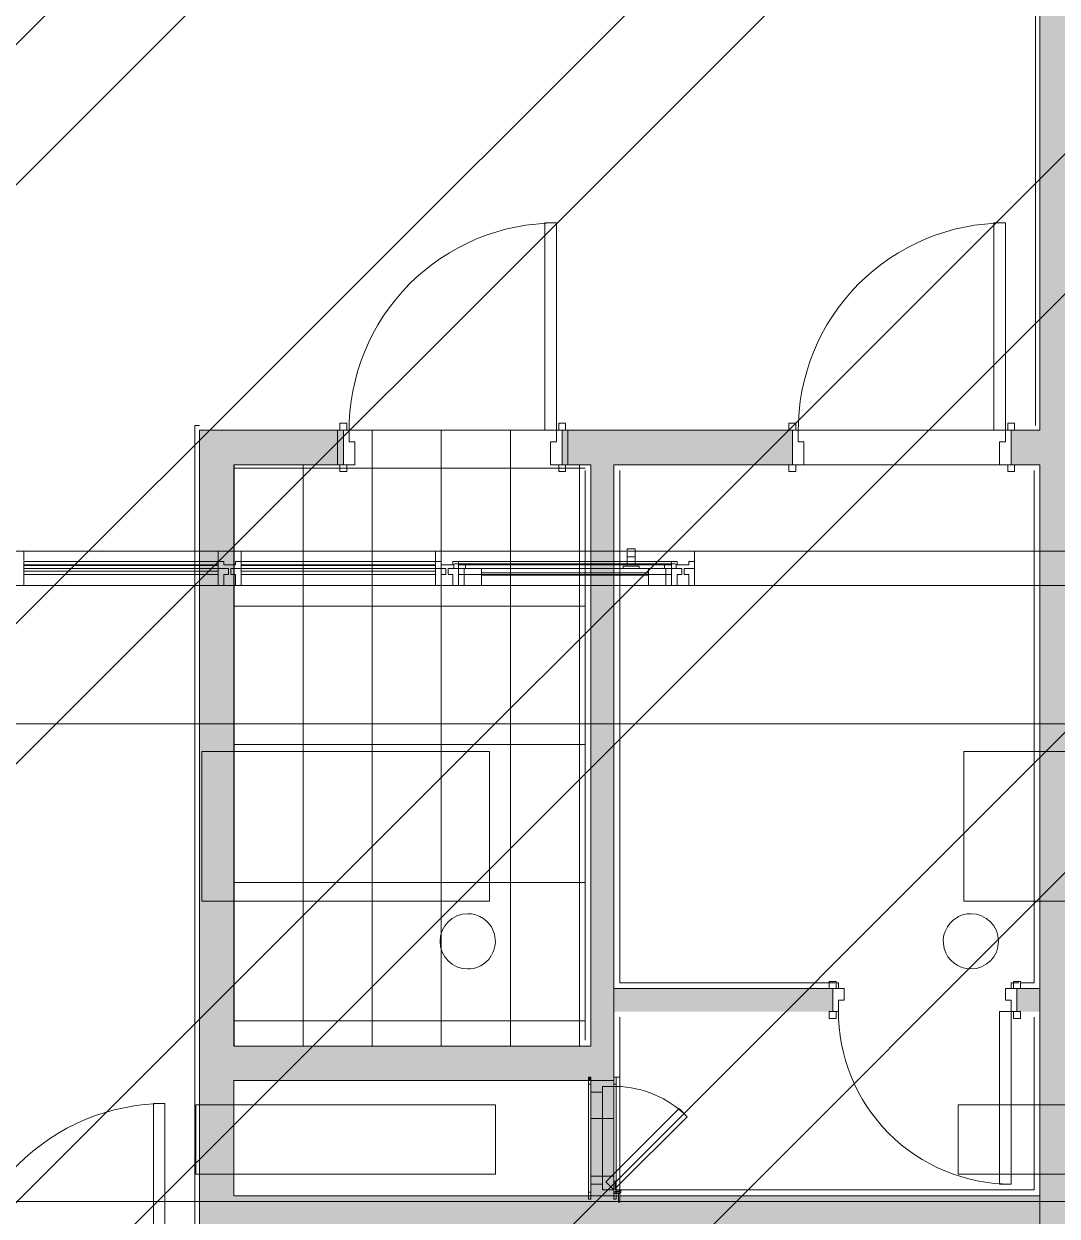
# Model space of a CAD drawing. Header units: millimetres. Extents: x -57519 to 497916, y -349472 to 446842.
# Drawn here: x 294190 to 298677, y 42819 to 47997 of the extents above; entities that cross this region are included whole.
import ezdxf

# ---------------------------------------------------------------- set-up
doc = ezdxf.new("R2010")
doc.units = ezdxf.units.MM
for name, color, linetype, lineweight in [('A-CLNG', 13, 'Continuous', 5), ('A-DETL-GENF', 92, 'Continuous', 5), ('A-DOOR', 31, 'Continuous', 5), ('A-DOOR-FRAM', 31, 'Continuous', 5), ('A-FLOR', 192, 'Continuous', 5), ('A-FLOR-PATT', 8, 'Continuous', 5), ('A-GLAZ-CURT', 52, 'Continuous', 20), ('A-GLAZ-CWMG', 51, 'Continuous', 20), ('A-WALL', 113, 'Continuous', 20), ('A-WALL-PATT', 111, 'Continuous', 20), ('E-LITE-EQPM', 33, 'Continuous', 5)]:
    doc.layers.add(name, color=color, linetype=linetype, lineweight=lineweight)
pattern_1 = [(0, (296602.73, 47867.5), (0, 600), []), (90, (296602.73, 47867.5), (-300, 2e-14), [])]

# ---------------------------------------------------------------- blocks, each defined once
blk = doc.blocks.new('Rectangular Mullion - DLN_FRAME 2-18442152-SITE COVERAGE')
at = {"layer": 'A-GLAZ-CWMG', "lineweight": 5}
for p, q in [((47314.3, 45632.5), (47314.3, 45662.5)), ((47314.3, 45662.5), (47314.3, 45647.5)), ((47314.3, 45647.5), (47314.3, 45662.5)), ((47314.3, 45662.5), (47314.3, 45652.5)), ((47314.3, 45662.5), (47889.3, 45662.5)), ((47314.3, 45662.5), (47889.3, 45662.5)), ((47314.3, 45662.5), (47889.3, 45662.5)), ((47314.3, 45662.5), (47889.3, 45662.5)), ((47314.3, 45647.5), (47314.3, 45632.5)), ((47314.3, 45647.5), (47889.3, 45647.5)), ((47314.3, 45647.5), (47889.3, 45647.5)), ((47314.3, 45606.7), (47314.3, 45632.5)), ((47314.3, 45632.5), (47314.3, 45606.7)), ((47314.3, 45632.5), (47889.3, 45632.5)), ((47314.3, 45632.5), (47889.3, 45632.5)), ((47314.3, 45632.5), (47889.3, 45632.5)), ((47314.3, 45632.5), (47889.3, 45632.5)), ((47889.3, 45662.5), (47989.3, 45662.5)), ((47889.3, 45662.5), (47989.3, 45662.5)), ((47889.3, 45662.5), (47989.3, 45662.5)), ((47889.3, 45662.5), (47989.3, 45662.5)), ((47889.3, 45647.5), (47989.3, 45647.5)), ((47889.3, 45647.5), (47989.3, 45647.5)), ((47889.3, 45632.5), (47989.3, 45632.5)), ((47889.3, 45632.5), (47989.3, 45632.5)), ((47889.3, 45632.5), (47989.3, 45632.5)), ((47889.3, 45632.5), (47989.3, 45632.5)), ((47989.3, 45662.5), (48239.3, 45662.5)), ((47989.3, 45662.5), (48239.3, 45662.5)), ((47989.3, 45662.5), (48239.3, 45662.5)), ((47989.3, 45662.5), (48239.3, 45662.5)), ((47989.3, 45647.5), (48239.3, 45647.5)), ((47989.3, 45647.5), (48239.3, 45647.5)), ((47989.3, 45632.5), (48239.3, 45632.5)), ((47989.3, 45632.5), (48239.3, 45632.5)), ((47989.3, 45632.5), (48239.3, 45632.5)), ((47989.3, 45632.5), (48239.3, 45632.5)), ((48239.3, 45652.5), (48239.3, 45662.5)), ((48239.3, 45662.5), (48239.3, 45647.5)), ((48239.3, 45647.5), (48239.3, 45662.5)), ((48239.3, 45662.5), (48239.3, 45632.5)), ((48239.3, 45632.5), (48239.3, 45647.5)), ((48239.3, 45605.5), (48239.3, 45632.5)), ((48239.3, 45632.5), (48239.3, 45605.5)), ((47314.3, 45557.5), (47314.3, 45605.5)), ((47314.3, 45605.5), (47314.3, 45557.5)), ((47314.3, 45605.5), (47889.3, 45605.5)), ((47314.3, 45605.5), (47889.3, 45605.5)), ((47314.3, 45605.5), (47889.3, 45605.5)), ((47314.3, 45605.5), (47889.3, 45605.5)), ((47889.3, 45605.5), (47989.3, 45605.5)), ((47889.3, 45605.5), (47989.3, 45605.5)), ((47889.3, 45605.5), (47989.3, 45605.5)), ((47889.3, 45605.5), (47989.3, 45605.5)), ((47989.3, 45605.5), (48239.3, 45605.5)), ((47989.3, 45605.5), (48239.3, 45605.5)), ((47989.3, 45605.5), (48239.3, 45605.5)), ((47989.3, 45605.5), (48239.3, 45605.5)), ((48239.3, 45557.5), (48239.3, 45605.5)), ((48239.3, 45605.5), (48239.3, 45557.5))]:
    blk.add_line(p, q, dxfattribs=at)
blk = doc.blocks.new('Rectangular Mullion - DLN_FRAME-18393997-SITE COVERAGE')
at = {"layer": 'A-GLAZ-CWMG', "lineweight": 5}
for p, q in [((-75, 75), (-75, 27)), ((-25, 27), (-25, 75)), ((-80, 0), (-100, 0)), ((-100, 0), (-100, -15)), ((-55, 0), (-80, 0)), ((-75, 27), (-55, 27)), ((-55, 27), (-55, 0)), ((-45, 0), (-45, 27)), ((-45, 27), (-25, 27)), ((0, 0), (-45, 0)), ((0, -30), (0, 0)), ((-100, -20), (-100, -30)), ((-100, -30), (-75, -30)), ((-75, -30), (-75, -15)), ((-75, -15), (-25, -15)), ((-25, -15), (-25, -30)), ((-25, -30), (0, -30))]:
    blk.add_line(p, q, dxfattribs=at)
blk = doc.blocks.new('System Panel - _DLN__12_12mm laminated clear glass-V39-SITE COVERAGE')
at = {"layer": 'A-GLAZ-CURT', "lineweight": 5}
for p, q in [((-421.9, 12.5), (340.6, 12.5)), ((340.6, 12.5), (-421.9, 12.5)), ((-421.9, 0), (-421.9, 12.5)), ((-421.9, 12.5), (-421.9, 0)), ((-421.9, 12.5), (-421.9, 0)), ((-421.9, -12.5), (-421.9, 0)), ((-421.9, 0), (-421.9, -12.5)), ((-421.9, 0), (-421.9, -12.5)), ((340.6, 12.5), (421.9, 12.5)), ((421.9, 12.5), (340.6, 12.5)), ((421.9, 12.5), (421.9, 0)), ((421.9, 12.5), (421.9, 0)), ((421.9, 12.5), (421.9, 0)), ((421.9, 0), (421.9, -12.5)), ((421.9, 0), (421.9, -12.5)), ((421.9, 0), (421.9, -12.5)), ((-421.9, -12.5), (340.6, -12.5)), ((340.6, -12.5), (-421.9, -12.5)), ((340.6, -12.5), (421.9, -12.5)), ((421.9, -12.5), (340.6, -12.5))]:
    blk.add_line(p, q, dxfattribs=at)
blk = doc.blocks.new('System Panel - _DLN__12_12mm laminated clear glass-V40-SITE COVERAGE')
at = {"layer": 'A-GLAZ-CURT', "lineweight": 5}
for p, q in [((-421.875, 12.5), (421.875, 12.5)), ((421.875, 12.5), (-421.875, 12.5)), ((-421.875, 0), (-421.875, 12.5)), ((-421.875, 12.5), (-421.875, 0)), ((-421.875, 12.5), (-421.875, 0)), ((-421.875, -12.5), (-421.875, 0)), ((-421.875, 0), (-421.875, -12.5)), ((-421.875, 0), (-421.875, -12.5)), ((421.875, 12.5), (421.875, 0)), ((421.875, 12.5), (421.875, 0)), ((421.875, 12.5), (421.875, 0)), ((421.875, 0), (421.875, -12.5)), ((421.875, 0), (421.875, -12.5)), ((421.875, 0), (421.875, -12.5)), ((-421.875, -12.5), (421.875, -12.5)), ((421.875, -12.5), (-421.875, -12.5))]:
    blk.add_line(p, q, dxfattribs=at)
blk = doc.blocks.new('Rectangular Mullion - DLN_FRAME 2-V43-SITE COVERAGE')
at = {"layer": 'A-GLAZ-CWMG', "lineweight": 5}
for p, q in [((45426.8, 45632.5), (45426.8, 45662.5)), ((45426.8, 45662.5), (45426.8, 45647.5)), ((45426.8, 45647.5), (45426.8, 45662.5)), ((45426.8, 45662.5), (45426.8, 45647.5)), ((45426.8, 45662.5), (46189.3, 45662.5)), ((45426.8, 45662.5), (46189.3, 45662.5)), ((45426.8, 45662.5), (46189.3, 45662.5)), ((45426.8, 45662.5), (46189.3, 45662.5)), ((45426.8, 45647.5), (45426.8, 45632.5)), ((45426.8, 45647.5), (46189.3, 45647.5)), ((45426.8, 45647.5), (46189.3, 45647.5)), ((45426.8, 45605.5), (45426.8, 45632.5)), ((45426.8, 45632.5), (45426.8, 45605.5)), ((45426.8, 45632.5), (46189.3, 45632.5)), ((45426.8, 45632.5), (46189.3, 45632.5)), ((45426.8, 45632.5), (46189.3, 45632.5)), ((45426.8, 45632.5), (46189.3, 45632.5)), ((46189.3, 45662.5), (46270.5, 45662.5)), ((46189.3, 45662.5), (46270.5, 45662.5)), ((46189.3, 45662.5), (46270.5, 45662.5)), ((46189.3, 45662.5), (46270.5, 45662.5)), ((46189.3, 45647.5), (46270.5, 45647.5)), ((46189.3, 45647.5), (46270.5, 45647.5)), ((46189.3, 45632.5), (46270.5, 45632.5)), ((46189.3, 45632.5), (46270.5, 45632.5)), ((46189.3, 45632.5), (46270.5, 45632.5)), ((46189.3, 45632.5), (46270.5, 45632.5)), ((46270.5, 45647.5), (46270.5, 45662.5)), ((46270.5, 45662.5), (46270.5, 45647.5)), ((46270.5, 45647.5), (46270.5, 45662.5)), ((46270.5, 45662.5), (46270.5, 45632.5)), ((46270.5, 45632.5), (46270.5, 45647.5)), ((46270.5, 45605.5), (46270.5, 45632.5)), ((46270.5, 45632.5), (46270.5, 45605.5)), ((45426.8, 45557.5), (45426.8, 45605.5)), ((45426.8, 45605.5), (45426.8, 45557.5)), ((45426.8, 45605.5), (46189.3, 45605.5)), ((45426.8, 45605.5), (46189.3, 45605.5)), ((45426.8, 45605.5), (46189.3, 45605.5)), ((45426.8, 45605.5), (46189.3, 45605.5)), ((46189.3, 45605.5), (46270.5, 45605.5)), ((46189.3, 45605.5), (46270.5, 45605.5)), ((46189.3, 45605.5), (46270.5, 45605.5)), ((46189.3, 45605.5), (46270.5, 45605.5)), ((46270.5, 45557.5), (46270.5, 45605.5)), ((46270.5, 45605.5), (46270.5, 45557.5))]:
    blk.add_line(p, q, dxfattribs=at)
blk = doc.blocks.new('Rectangular Mullion - DLN_150 x 150mm _WD_-STUR_ OPENING-V45-SITE COVERAGE')
at = {"layer": 'A-GLAZ-CWMG', "lineweight": 5}
for p, q in [((45426.8, 45666), (45426.8, 45707.5)), ((45426.8, 45707.5), (45426.8, 45666)), ((46189.3, 45707.5), (45426.8, 45707.5)), ((46189.3, 45707.5), (45426.8, 45707.5)), ((46270.5, 45707.5), (46189.3, 45707.5)), ((46270.5, 45707.5), (46189.3, 45707.5)), ((46270.5, 45662.5), (46270.5, 45707.5)), ((46270.5, 45707.5), (46270.5, 45662.5)), ((45426.8, 45647.5), (45426.8, 45662.5)), ((45426.8, 45662.5), (45426.8, 45647.5)), ((45426.8, 45632.5), (45426.8, 45645)), ((45426.8, 45645), (45426.8, 45632.5)), ((45426.8, 45620), (45426.8, 45632.5)), ((45426.8, 45632.5), (45426.8, 45620)), ((46270.5, 45647.5), (46270.5, 45662.5)), ((46270.5, 45662.5), (46270.5, 45647.5)), ((46270.5, 45632.5), (46270.5, 45645)), ((46270.5, 45645), (46270.5, 45632.5)), ((46270.5, 45620), (46270.5, 45632.5)), ((46270.5, 45632.5), (46270.5, 45620)), ((45426.8, 45557.5), (45426.8, 45620)), ((45426.8, 45620), (45426.8, 45557.5)), ((46270.5, 45557.5), (46270.5, 45617.6)), ((46270.5, 45617.6), (46270.5, 45557.5))]:
    blk.add_line(p, q, dxfattribs=at)
blk = doc.blocks.new('Rectangular Mullion - DLN_FRAME-V48-SITE COVERAGE')
at = {"layer": 'A-GLAZ-CWMG', "lineweight": 5}
for p, q in [((-25, 75), (-25, 27)), ((25, 27), (25, 75)), ((-5, 0), (-50, 0)), ((-50, 0), (-50, -12.5)), ((-25, 27), (-5, 27)), ((-5, 27), (-5, 0)), ((5, 0), (5, 27)), ((5, 27), (18.7, 27)), ((18.7, 0), (5, 0)), ((18.7, 27), (25, 27)), ((50, 0), (18.7, 0)), ((50, -12.5), (50, 0)), ((-50, -15), (-50, -30)), ((-50, -30), (-25, -30)), ((-25, -30), (-25, -15)), ((-25, -15), (18.7, -15)), ((18.7, -15), (25, -15)), ((25, -15), (25, -30)), ((25, -30), (50, -30)), ((50, -30), (50, -15))]:
    blk.add_line(p, q, dxfattribs=at)
blk = doc.blocks.new('Curtain Wall Door 1 - Curtain Wall Door 1-18442153-SITE COVERAGE')
at = {"layer": 'A-GLAZ-CURT', "lineweight": 5}
for p, q in [((304.5, 84.5), (270.5, 84.5)), ((270.5, 75), (270.5, 84.5)), ((304.5, 84.5), (270.5, 84.5)), ((270.5, 84.5), (270.5, 75)), ((270.5, 30), (270.5, 70.8)), ((270.5, 70.8), (270.5, 54)), ((304.5, 75), (304.5, 84.5)), ((304.5, 75), (304.5, 84.5)), ((304.5, 54), (304.5, 71.3)), ((304.5, 30), (304.5, 71.3)), ((-482.5, 0), (-482.5, 18)), ((-482.5, 0), (-482.5, 18)), ((-462.5, 0), (-482.5, 0)), ((-462.5, 0), (-482.5, 0)), ((-479.2, 20), (-462.5, 20)), ((-479.2, 20), (-462.5, 20)), ((-462.5, 20), (-432.5, 20)), ((-462.5, 20), (112.5, 20)), ((-437.5, 0), (-462.5, 0)), ((112.5, 0), (-462.5, 0)), ((-437.5, 0), (112.5, 0)), ((-362.5, 0), (-437.5, 0)), ((-437.5, -26), (-437.5, 0)), ((-437.5, 0), (-437.5, -26)), ((112.5, 20), (-432.5, 20)), ((-432.5, 15), (-432.5, 0)), ((-432.5, 15), (-432.5, 0)), ((-432.5, 0), (112.5, 0)), ((112.5, 0), (-362.5, 0)), ((112.5, 0), (-362.5, 0)), ((-362.5, 0), (112.5, 0)), ((-362.5, 0), (-362.5, -20)), ((-362.5, 0), (-362.5, -26.8)), ((212.5, 20), (112.5, 20)), ((112.5, 20), (212.5, 20)), ((112.5, 0), (212.5, 0)), ((212.5, 0), (112.5, 0)), ((212.5, 0), (112.5, 0)), ((112.5, 0), (212.5, 0)), ((212.5, 0), (112.5, 0)), ((112.5, 0), (212.5, 0)), ((432.5, 20), (212.5, 20)), ((212.5, 20), (462.5, 20)), ((212.5, 0), (437.5, 0)), ((252.5, 0), (212.5, 0)), ((252.5, 0), (212.5, 0)), ((212.5, 0), (252.5, 0)), ((462.5, 0), (212.5, 0)), ((212.5, 0), (432.5, 0)), ((270.5, 10), (252.5, 10)), ((252.5, 10), (322.5, 10)), ((252.5, 10), (252.5, 0)), ((252.5, 10), (252.5, 0)), ((270.5, 10), (252.5, 10)), ((252.5, 10), (270.5, 10)), ((252.5, 10), (252.5, 0)), ((252.5, 10), (252.5, 0)), ((322.5, 0), (252.5, 0)), ((252.5, 0), (322.5, 0)), ((322.5, 0), (252.5, 0)), ((252.5, 0), (322.5, 0)), ((322.5, 0), (252.5, 0)), ((322.5, 0), (252.5, 0)), ((252.5, 0), (322.5, 0)), ((270.5, 30), (270.5, 50.5)), ((270.5, 50.5), (270.5, 30)), ((270.5, 50.5), (304.5, 50.5)), ((270.5, 50.5), (304.5, 50.5)), ((270.5, 50.5), (270.5, 30)), ((270.5, 20), (270.5, 30)), ((270.5, 30), (270.5, 20)), ((270.5, 20), (270.5, 30)), ((270.5, 30), (270.5, 20)), ((270.5, 10), (304.5, 10)), ((304.5, 10), (270.5, 10)), ((270.5, 10), (304.5, 10)), ((304.5, 10), (270.5, 10)), ((304.5, 10), (270.5, 10)), ((304.5, 10), (270.5, 10)), ((270.5, 10), (304.5, 10)), ((304.5, 30), (304.5, 50.5)), ((304.5, 30), (304.5, 50.5)), ((304.5, 50.5), (304.5, 30)), ((304.5, 20), (304.5, 30)), ((304.5, 20), (304.5, 30)), ((304.5, 20), (304.5, 30)), ((304.5, 30), (304.5, 20)), ((322.5, 10), (304.5, 10)), ((322.5, 10), (304.5, 10)), ((304.5, 10), (322.5, 10)), ((322.5, 0), (322.5, 10)), ((322.5, 10), (322.5, 0)), ((322.5, 0), (322.5, 10)), ((322.5, 10), (322.5, 0)), ((362.5, 0), (322.5, 0)), ((362.5, 0), (322.5, 0)), ((322.5, 0), (362.5, 0)), ((437.5, 0), (362.5, 0)), ((362.5, -75), (362.5, 0)), ((362.5, 0), (362.5, -20)), ((462.5, 20), (432.5, 20)), ((432.5, 15), (432.5, 0)), ((432.5, 0), (432.5, 15)), ((437.5, 0), (437.5, -75)), ((437.5, 0), (437.5, -75)), ((437.5, 0), (462.5, 0)), ((462.5, 20), (479.2, 20)), ((479.2, 20), (462.5, 20)), ((482.5, 0), (462.5, 0)), ((462.5, 0), (482.5, 0)), ((482.5, 0), (482.5, 18)), ((482.5, 18), (482.5, 0)), ((-437.5, -75), (-437.5, -27)), ((-437.5, -27), (-437.5, -75)), ((-362.5, -20), (112.5, -20)), ((112.5, -20), (-362.5, -20)), ((-362.5, -26.8), (-362.5, -20)), ((-362.5, -20), (-362.5, -26.8)), ((-362.5, -20), (-362.5, -26.8)), ((-362.5, -27), (-362.5, -75)), ((-362.5, -30), (112.5, -30)), ((112.5, -30), (-362.5, -30)), ((-362.5, -30), (-362.5, -75)), ((112.5, -20), (212.5, -20)), ((212.5, -20), (112.5, -20)), ((112.5, -30), (212.5, -30)), ((212.5, -30), (112.5, -30)), ((212.5, -20), (362.5, -20)), ((362.5, -20), (212.5, -20)), ((212.5, -30), (362.5, -30)), ((362.5, -30), (212.5, -30)), ((362.5, -20), (362.5, -27)), ((362.5, -20), (362.5, -27)), ((362.5, -20), (362.5, -27)), ((362.5, -34.4), (362.5, -75))]:
    blk.add_line(p, q, dxfattribs=at)
blk = doc.blocks.new('Rectangular Mullion - DLN_FRAME 2-V111-SITE COVERAGE')
at = {"layer": 'A-GLAZ-CWMG', "lineweight": 5}
for p, q in [((46370.5, 45632.5), (46370.5, 45662.5)), ((46370.5, 45662.5), (46370.5, 45647.5)), ((46370.5, 45647.5), (46370.5, 45662.5)), ((46370.5, 45662.5), (46370.5, 45647.5)), ((46370.5, 45662.5), (47214.3, 45662.5)), ((46370.5, 45662.5), (47214.3, 45662.5)), ((46370.5, 45662.5), (47214.3, 45662.5)), ((46370.5, 45662.5), (47214.3, 45662.5)), ((46370.5, 45647.5), (46370.5, 45632.5)), ((46370.5, 45647.5), (47214.3, 45647.5)), ((46370.5, 45647.5), (47214.3, 45647.5)), ((46370.5, 45605.5), (46370.5, 45632.5)), ((46370.5, 45632.5), (46370.5, 45605.5)), ((46370.5, 45632.5), (47214.3, 45632.5)), ((46370.5, 45632.5), (47214.3, 45632.5)), ((46370.5, 45632.5), (47214.3, 45632.5)), ((46370.5, 45632.5), (47214.3, 45632.5)), ((47214.3, 45647.5), (47214.3, 45662.5)), ((47214.3, 45662.5), (47214.3, 45647.5)), ((47214.3, 45647.5), (47214.3, 45662.5)), ((47214.3, 45662.5), (47214.3, 45632.5)), ((47214.3, 45632.5), (47214.3, 45647.5)), ((47214.3, 45607.7), (47214.3, 45632.5)), ((47214.3, 45632.5), (47214.3, 45607.7)), ((46370.5, 45557.5), (46370.5, 45605.5)), ((46370.5, 45605.5), (46370.5, 45557.5)), ((46370.5, 45605.5), (47214.3, 45605.5)), ((46370.5, 45605.5), (47214.3, 45605.5)), ((46370.5, 45605.5), (47214.3, 45605.5)), ((46370.5, 45605.5), (47214.3, 45605.5)), ((47214.3, 45557.5), (47214.3, 45605.5)), ((47214.3, 45605.5), (47214.3, 45557.5))]:
    blk.add_line(p, q, dxfattribs=at)
blk = doc.blocks.new('Rectangular Mullion - DLN_FRAME-V112-SITE COVERAGE')
at = {"layer": 'A-GLAZ-CWMG', "lineweight": 5}
for p, q in [((-25, 75), (-25, 27)), ((25, 27), (25, 75)), ((-5, 0), (-50, 0)), ((-50, 0), (-50, -12.5)), ((-25, 27), (-5, 27)), ((-5, 25.2), (-5, 0)), ((5, 27), (25, 27)), ((5, 0), (5, 25.3)), ((30, 0), (5, 0)), ((50, 0), (30, 0)), ((50, -15), (50, 0)), ((-50, -15), (-50, -30)), ((-50, -30), (-25, -30)), ((-25, -30), (-25, -15)), ((-25, -15), (25, -15)), ((25, -15), (25, -30)), ((25, -30), (50, -30)), ((50, -30), (50, -20))]:
    blk.add_line(p, q, dxfattribs=at)
blk = doc.blocks.new('Rectangular Mullion - DLN_FRAME-16088856-SITE COVERAGE')
at = {"layer": 'A-GLAZ-CWMG', "lineweight": 5}
for p, q in [((-75, 27), (-75, 75)), ((-25, 75), (-25, 27)), ((-100, -30), (-100, 0)), ((-100, 0), (-55, 0)), ((-55, 27), (-75, 27)), ((-55, 0), (-55, 27)), ((-25, 27), (-45, 27)), ((-45, 27), (-45, 0)), ((-45, 0), (0, 0)), ((0, 0), (0, -30)), ((-75, -30), (-100, -30)), ((-25, -15), (-75, -15)), ((-75, -15), (-75, -30)), ((-25, -30), (-25, -15)), ((0, -30), (-25, -30))]:
    blk.add_line(p, q, dxfattribs=at)
blk = doc.blocks.new('Rectangular Mullion - DLN_FRAME-V233-SITE COVERAGE')
at = {"layer": 'A-GLAZ-CWMG', "lineweight": 5}
for p, q in [((-25, 27), (-25, 75)), ((25, 75), (25, 27)), ((-50, -30), (-50, 0)), ((-50, 0), (-5, 0)), ((-5, 27), (-25, 27)), ((-5, 0), (-5, 27)), ((18.7, 27), (5, 27)), ((5, 27), (5, 0)), ((5, 0), (18.7, 0)), ((25, 27), (18.7, 27)), ((18.7, 0), (50, 0)), ((50, 0), (50, -30)), ((-25, -30), (-50, -30)), ((18.7, -15), (-25, -15)), ((-25, -15), (-25, -30)), ((25, -15), (18.7, -15)), ((25, -30), (25, -15)), ((50, -30), (25, -30))]:
    blk.add_line(p, q, dxfattribs=at)
blk = doc.blocks.new('Rectangular Mullion - DLN_FRAME-V234-SITE COVERAGE')
at = {"layer": 'A-GLAZ-CWMG', "lineweight": 5}
for p, q in [((-25, 27), (-25, 75)), ((25, 75), (25, 27)), ((-50, -30), (-50, 0)), ((-50, 0), (-5, 0)), ((-5, 27), (-25, 27)), ((-5, 0), (-5, 25.2)), ((25, 27), (5, 27)), ((5, 25.3), (5, 0)), ((5, 0), (50, 0)), ((50, 0), (50, -30)), ((-25, -30), (-50, -30)), ((25, -15), (-25, -15)), ((-25, -15), (-25, -30)), ((25, -30), (25, -15)), ((50, -30), (25, -30))]:
    blk.add_line(p, q, dxfattribs=at)
blk = doc.blocks.new('DLN_Face Base lighting-01 - 240mm _R_-V388-SITE COVERAGE')
at = {"layer": 'E-LITE-EQPM'}
for start, end in [(360, 180), (180, 225), (330, 360), (225, 238.2618), (240, 329.5205)]:
    blk.add_arc((0, 0), 120, start, end, dxfattribs=at)
blk = doc.blocks.new('DLN_Face Base lighting-01 - 240mm _R_-V389-SITE COVERAGE')
at = {"layer": 'E-LITE-EQPM'}
for start, end in [(30, 180), (15.3195, 30), (360, 15), (180, 360)]:
    blk.add_arc((0, 0), 120, start, end, dxfattribs=at)
blk = doc.blocks.new('Rectangular Mullion - DLN_150 x 150mm _WD_-STUR_ OPENING-V490-SITE COVERAGE')
at = {"layer": 'A-GLAZ-CWMG', "lineweight": 5}
for p, q in [((46370.5, 45662.5), (46370.5, 45707.5)), ((46370.5, 45707.5), (46370.5, 45662.5)), ((47214.3, 45707.5), (46370.5, 45707.5)), ((47214.3, 45707.5), (46370.5, 45707.5)), ((47214.3, 45662.5), (47214.3, 45707.5)), ((47214.3, 45707.5), (47214.3, 45662.5)), ((46370.5, 45647.5), (46370.5, 45662.5)), ((46370.5, 45662.5), (46370.5, 45647.5)), ((46370.5, 45632.5), (46370.5, 45645)), ((46370.5, 45645), (46370.5, 45632.5)), ((46370.5, 45620), (46370.5, 45632.5)), ((46370.5, 45632.5), (46370.5, 45620)), ((47214.3, 45647.5), (47214.3, 45662.5)), ((47214.3, 45662.5), (47214.3, 45647.5)), ((47214.3, 45632.5), (47214.3, 45645)), ((47214.3, 45645), (47214.3, 45632.5)), ((47214.3, 45620), (47214.3, 45632.5)), ((47214.3, 45632.5), (47214.3, 45620)), ((46370.5, 45557.5), (46370.5, 45616.5)), ((46370.5, 45616.5), (46370.5, 45557.5)), ((47214.3, 45607.7), (47214.3, 45620)), ((47214.3, 45620), (47214.3, 45607.7)), ((47214.3, 45557.5), (47214.3, 45605.5)), ((47214.3, 45605.5), (47214.3, 45557.5))]:
    blk.add_line(p, q, dxfattribs=at)
blk = doc.blocks.new('DLN-Single Door__X01_ - _M02_ 900 x 2450 _WH_-V511-SITE COVERAGE')
at = {"layer": 'A-DOOR'}
for p, q in [((-460, 105), (-490, 105)), ((-490, 105), (-490, 75)), ((-490, 75), (-490, 105)), ((-490, 105), (-460, 105)), ((-460, 75), (-460, 105)), ((-460, 105), (-460, 75)), ((490, 105), (460, 105)), ((460, 105), (460, 75)), ((490, 105), (460, 105)), ((460, 75), (460, 105)), ((490, 75), (490, 105)), ((490, 105), (490, 75)), ((-490, 75), (-460, 75)), ((-475, 75), (-490, 75)), ((-460, 75), (-475, 75)), ((460, 75), (490, 75)), ((460, 75), (475, 75)), ((475, 75), (490, 75)), ((-460, -75), (-490, -75)), ((-490, -75), (-490, -105)), ((-490, -75), (-475, -75)), ((-490, -105), (-490, -95)), ((-475, -75), (-460, -75)), ((-460, -105), (-460, -75)), ((-460, -95), (-460, -105)), ((-400, -75), (-450, -75)), ((-450, -95), (-450, -975)), ((-400, -975), (-400, -75)), ((490, -75), (460, -75)), ((460, -75), (460, -105)), ((475, -75), (460, -75)), ((460, -105), (460, -94.8)), ((490, -75), (475, -75)), ((490, -105), (490, -75)), ((490, -94.3), (490, -105)), ((-490, -105), (-460, -105)), ((-460, -105), (-490, -105)), ((460, -105), (490, -105)), ((460, -105), (490, -105)), ((-450, -975), (-400, -975))]:
    blk.add_line(p, q, dxfattribs=at)
blk.add_arc((-450, -75), 900, 270, 0.5, dxfattribs=at)
at = {"layer": 'A-DOOR-FRAM'}
for p, q in [((-425, 75), (-475, 75)), ((-475, 75), (-475, -75)), ((-475, -75), (-475, 75)), ((-460, 75), (-475, 75)), ((-425, 75), (-460, 75)), ((-425, -25), (-425, 75)), ((-425, 75), (-425, -25)), ((425, 75), (425, -25)), ((475, 75), (425, 75)), ((425, -25), (425, 75)), ((425, 75), (460, 75)), ((460, 75), (475, 75)), ((475, -75), (475, 75)), ((475, 75), (475, -75)), ((-450, -75), (-450, -25)), ((-450, -25), (-425, -25)), ((-450, -25), (-425, -25)), ((-450, -25), (-450, -75)), ((425, -25), (450, -25)), ((450, -25), (425, -25)), ((450, -25), (450, -75)), ((450, -75), (450, -25)), ((-475, -75), (-450, -75)), ((-475, -75), (-460, -75)), ((-460, -75), (-450, -75)), ((450, -75), (475, -75)), ((460, -75), (450, -75)), ((475, -75), (460, -75))]:
    blk.add_line(p, q, dxfattribs=at)
blk = doc.blocks.new('DLN-Single Door__X01_ - _M01_ 900 x 2450 _WH_-16935535-SITE COVERAGE')
at = {"layer": 'A-DOOR'}
for p, q in [((-460, 105), (-490, 105)), ((-490, 105), (-490, 75)), ((-490, 75), (-490, 105)), ((-490, 105), (-460, 105)), ((-460, 75), (-460, 105)), ((-460, 105), (-460, 75)), ((490, 105), (460, 105)), ((460, 105), (460, 75)), ((490, 105), (460, 105)), ((460, 75), (460, 105)), ((490, 75), (490, 105)), ((490, 105), (490, 75)), ((-490, 75), (-460, 75)), ((-475, 75), (-490, 75)), ((-460, 75), (-475, 75)), ((460, 75), (490, 75)), ((460, 75), (475, 75)), ((475, 75), (490, 75)), ((-460, -75), (-490, -75)), ((-490, -75), (-490, -105)), ((-490, -105), (-490, -75)), ((-490, -75), (-475, -75)), ((-475, -75), (-460, -75)), ((-460, -105), (-460, -75)), ((-460, -75), (-460, -105)), ((-400, -75), (-450, -75)), ((-450, -75), (-450, -975)), ((-400, -975), (-400, -75)), ((490, -75), (460, -75)), ((460, -75), (460, -105)), ((475, -75), (460, -75)), ((460, -105), (460, -75)), ((490, -75), (475, -75)), ((490, -105), (490, -75)), ((490, -75), (490, -105)), ((-490, -105), (-460, -105)), ((-460, -105), (-490, -105)), ((460, -105), (490, -105)), ((460, -105), (490, -105)), ((-450, -975), (-400, -975))]:
    blk.add_line(p, q, dxfattribs=at)
blk.add_arc((-450, -75), 900, 270, 0.5, dxfattribs=at)
at = {"layer": 'A-DOOR-FRAM'}
for p, q in [((-425, 75), (-475, 75)), ((-475, 75), (-475, -75)), ((-475, -75), (-475, 75)), ((-460, 75), (-475, 75)), ((-425, 75), (-460, 75)), ((-425, -25), (-425, 75)), ((-425, 75), (-425, -25)), ((425, 75), (425, -25)), ((475, 75), (425, 75)), ((425, -25), (425, 75)), ((425, 75), (460, 75)), ((460, 75), (475, 75)), ((475, -75), (475, 75)), ((475, 75), (475, -75)), ((-450, -75), (-450, -25)), ((-450, -25), (-425, -25)), ((-450, -25), (-425, -25)), ((-450, -25), (-450, -75)), ((425, -25), (450, -25)), ((450, -25), (425, -25)), ((450, -25), (450, -75)), ((450, -75), (450, -25)), ((-475, -75), (-450, -75)), ((-475, -75), (-460, -75)), ((-460, -75), (-450, -75)), ((450, -75), (475, -75)), ((460, -75), (450, -75)), ((475, -75), (460, -75))]:
    blk.add_line(p, q, dxfattribs=at)
blk = doc.blocks.new('DLN-Access Panel__AP01_ - _AP04_ 450 x 650 _WH_-16056297-SITE COVERAGE')
at = {"layer": 'A-DOOR'}
for p, q in [((-265, 50), (-265, 60)), ((-265, 60), (-265, 50)), ((265, 60), (-265, 60)), ((-265, 60), (-251, 60)), ((-251, 60), (-235, 60)), ((-235, 60), (-235, 50)), ((-235, 60), (235, 60)), ((235, 60), (-235, 60)), ((-235, 50), (-235, 60)), ((-235, 60), (235, 60)), ((235, 60), (235, 50)), ((235, 60), (235, 50)), ((235, 60), (250, 60)), ((250, 60), (265, 60)), ((265, 50), (265, 60)), ((265, 50), (265, 60)), ((-265, 50), (265, 50)), ((-265, 50), (-250, 50)), ((-250, 50), (-235, 50)), ((235, 50), (-235, 50)), ((-235, 50), (-200, 50)), ((-235, 50), (-200, 50)), ((-200, 50), (200, 50)), ((-200, 50), (200, 50)), ((200, 50), (235, 50)), ((200, 50), (235, 50)), ((235, 50), (250, 50)), ((250, 50), (265, 50)), ((-265, -60), (-265, -50)), ((-265, -50), (-265, -60)), ((265, -50), (-265, -50)), ((-260, -50), (-250, -50)), ((-250, -50), (-240, -50)), ((-240, -50), (-240, -60)), ((-225, -50), (-240, -50)), ((-240, -50), (-225, -50)), ((-240, -60), (-240, -50)), ((-187.5, -50), (-240, -50)), ((-240, -50), (-240, -60)), ((-240, -60), (-240, -50)), ((-240, -50), (-187.5, -50)), ((-240, -50), (-240, -60)), ((-225, -50), (-240, -50)), ((-240, -50), (-225, -50)), ((-240, -60), (-240, -50)), ((-225, -50), (-240, -50)), ((-240, -50), (-240, -60)), ((-240, -60), (-240, -50)), ((-240, -50), (-225, -50)), ((-235, -50), (-235, -60)), ((-235, -50), (235, -50)), ((-225, -50), (-235, -50)), ((-235, -50), (-225, -50)), ((-235, -60), (-235, -51.7)), ((-230.5, -50), (-234.5, -50)), ((-234.5, -50), (-230.5, -50)), ((-230.5, -50), (-234.5, -50)), ((-234.5, -50), (-230.5, -50)), ((-189.6, -14.6), (-225, -50)), ((-187.5, -50), (-225, -50)), ((-225, -50), (-187.5, -50)), ((-187.5, -50), (-225, -50)), ((-225, -50), (-187.5, -50)), ((-144.3, -60), (-189.6, -14.6)), ((-187.5, -55), (-187.5, -50)), ((-187.5, -50), (-187.5, -55)), ((-187.5, -55), (-187.5, -50)), ((-187.5, -50), (-187.5, -55)), ((225, -50), (-187.5, -50)), ((-187.5, -50), (225, -50)), ((235, -50), (225, -50)), ((225, -50), (235, -50)), ((235, -50), (235, -60)), ((235, -50), (235, -60)), ((235, -50), (250, -50)), ((250, -50), (265, -50)), ((265, -60), (265, -50)), ((-240, -70), (-277.5, -70)), ((-277.5, -70), (-277.5, -75)), ((-277.5, -75), (-277.5, -70)), ((-277.5, -70), (-240, -70)), ((-240, -70), (-277.5, -70)), ((-277.5, -70), (-277.5, -75)), ((-277.5, -75), (-277.5, -70)), ((-277.5, -70), (-240, -70)), ((-277.5, -75), (-239.6, -75)), ((-239.6, -75), (-277.5, -75)), ((-277.5, -75), (-239.6, -75)), ((-239.6, -75), (-277.5, -75)), ((-265, -60), (265, -60)), ((-261, -60), (-251.1, -60)), ((-240, -60), (-240, -70)), ((-240, -70), (-240, -60)), ((-240, -60), (-240, -72.5)), ((-240, -72.5), (-240, -60)), ((-240, -60), (-240, -70)), ((-240, -70), (-240, -60)), ((-240, -60), (-240, -70)), ((-240, -70), (-240, -60)), ((235, -60), (-235, -60)), ((-234.5, -51.8), (-234.5, -60)), ((-234.5, -60), (-234.5, -51.8)), ((-234.5, -51.8), (-234.5, -60)), ((-234.5, -60), (-234.5, -51.8)), ((-234.5, -60), (-234.5, -72.5)), ((-234.5, -72.5), (-234.5, -60)), ((-230.5, -60), (-230.5, -53.2)), ((-230.5, -53.2), (-230.5, -60)), ((-230.5, -72.5), (-230.5, -61.4)), ((-230.5, -61.4), (-230.5, -72.5)), ((-230.5, -71.6), (-230.5, -61.4)), ((-230.5, -61.4), (-230.5, -71.6)), ((-225, -55), (-187.5, -55)), ((-187.5, -55), (-225, -55)), ((-225, -55), (-187.5, -55)), ((-187.5, -55), (-225, -55)), ((-225, -72.5), (-225, -60)), ((-225, -60), (-225, -72.5)), ((-225, -72.5), (-225, -60)), ((-225, -60), (-225, -72.5)), ((-225, -72.5), (-225, -60)), ((-225, -60), (-225, -72.5)), ((-225, -72.5), (-225, -60)), ((-225, -60), (-225, -72.5)), ((-225, -60), (235, -60)), ((-225, -60), (235, -60)), ((-215, -60), (93.2, -368.2)), ((128.6, -332.8), (-144.3, -60)), ((235, -60), (265, -60)), ((93.2, -368.2), (128.6, -332.8))]:
    blk.add_line(p, q, dxfattribs=at)
for centre, radius, start, end in [((-225, -50), 450, 358.6824, 359.9875), ((-232.5, -72.5), 7.5, 180, 225), ((-232.5, -72.5), 7.5, 180, 195), ((-232.5, -72.5), 7.5, 180, 195), ((-232.5, -72.5), 7.5, 180, 195), ((-232.5, -72.5), 7.5, 195, 0), ((-232.5, -72.5), 7.5, 195, 330), ((-232.5, -72.5), 7.5, 195, 270), ((-232.5, -72.5), 7.5, 199.4712, 360), ((-232.5, -72.5), 7.5, 199.4712, 0), ((-232.5, -72.5), 7.5, 199.4712, 228.6583), ((-232.5, -72.5), 7.5, 199.4712, 243.2518), ((-232.5, -72.5), 7.5, 225, 240), ((-232.5, -72.5), 7.5, 228.6583, 257.8453), ((-232.5, -72.5), 7.5, 240, 255), ((-232.5, -72.5), 7.5, 243.2518, 257.8453), ((-232.5, -72.5), 2, 180, 360), ((-232.5, -72.5), 2, 180, 285), ((-232.5, -72.5), 2, 180, 360), ((-232.5, -72.5), 2, 180, 255), ((-232.5, -72.5), 7.5, 255, 270), ((-232.5, -72.5), 7.5, 257.8453, 287.0324), ((-232.5, -72.5), 7.5, 257.8453, 272.4388), ((-232.5, -72.5), 2, 255, 0), ((-232.5, -72.5), 7.5, 270, 285), ((-232.5, -72.5), 7.5, 270, 285), ((-232.5, -72.5), 7.5, 272.4388, 287.0324), ((-232.5, -72.5), 2, 285, 0), ((-232.5, -72.5), 7.5, 285, 300), ((-232.5, -72.5), 7.5, 285, 300), ((-232.5, -72.5), 7.5, 287.0324, 301.6259), ((-232.5, -72.5), 7.5, 287.0324, 301.6259), ((-232.5, -72.5), 7.5, 300, 0), ((-232.5, -72.5), 7.5, 300, 345), ((-232.5, -72.5), 7.5, 301.6259, 316.2194), ((-232.5, -72.5), 7.5, 301.6259, 316.2194), ((-232.5, -72.5), 7.5, 316.2194, 330.8129), ((-232.5, -72.5), 7.5, 316.2194, 330.8129), ((-232.5, -72.5), 7.5, 330, 0), ((-232.5, -72.5), 7.5, 330.8129, 345.4065), ((-232.5, -72.5), 7.5, 330.8129, 345.4065), ((-232.5, -72.5), 7.5, 345, 0), ((-232.5, -72.5), 7.5, 345.4065, 360), ((-232.5, -72.5), 7.5, 345.4065, 0), ((-225, -50), 450, 315, 358.6824)]:
    blk.add_arc(centre, radius, start, end, dxfattribs=at)
at = {"layer": 'A-DOOR-FRAM'}
for p, q in [((250, 50), (-250, 50)), ((-250, 50), (-250, -50)), ((-250, 50), (-250, -50)), ((-235, 50), (-250, 50)), ((-200, 50), (-235, 50)), ((-225, -50), (-225, 0)), ((-225, -50), (-225, 0)), ((-225, 0), (225, 0)), ((-200, 0), (-225, 0)), ((-200, 0), (-200, 50)), ((-200, 0), (-200, 50)), ((-200, 50), (200, 50)), ((200, 50), (-200, 50)), ((200, 50), (-200, 50)), ((200, 0), (-200, 0)), ((-200, 0), (200, 0)), ((200, 0), (-200, 0)), ((200, 0), (200, 50)), ((200, 50), (200, 0)), ((235, 50), (200, 50)), ((250, 50), (235, 50)), ((250, 50), (250, -50)), ((250, -50), (250, 50)), ((-250, -50), (250, -50)), ((-240, -50), (-250, -50)), ((-225, -50), (-235, -50)), ((225, -50), (-225, -50)), ((-187.5, -50), (-225, -50)), ((-187.5, -50), (-225, -50)), ((225, -50), (-187.5, -50)), ((225, -50), (-187.5, -50)), ((225, 0), (200, 0)), ((225, -50), (225, 0)), ((225, 0), (225, -50)), ((235, -50), (225, -50)), ((250, -50), (235, -50))]:
    blk.add_line(p, q, dxfattribs=at)
blk = doc.blocks.new('DLN-Single Door__X01_ - _M01_ 900 x 2450 _WH_-V566-SITE COVERAGE')
at = {"layer": 'A-DOOR'}
for p, q in [((-460, 105), (-490, 105)), ((-490, 105), (-490, 75)), ((-490, 75), (-490, 105)), ((-490, 105), (-460, 105)), ((-460, 75), (-460, 105)), ((-460, 105), (-460, 75)), ((490, 105), (460, 105)), ((460, 105), (460, 75)), ((490, 105), (460, 105)), ((460, 75), (460, 105)), ((490, 75), (490, 105)), ((490, 105), (490, 75)), ((-490, 75), (-460, 75)), ((-475, 75), (-490, 75)), ((-460, 75), (-475, 75)), ((460, 75), (490, 75)), ((460, 75), (475, 75)), ((475, 75), (490, 75)), ((-460, -75), (-490, -75)), ((-490, -75), (-490, -105)), ((-490, -105), (-490, -75)), ((-490, -75), (-475, -75)), ((-475, -75), (-460, -75)), ((-460, -105), (-460, -75)), ((-460, -75), (-460, -105)), ((-400, -75), (-450, -75)), ((-450, -75), (-450, -975)), ((-400, -975), (-400, -75)), ((490, -75), (460, -75)), ((460, -75), (460, -105)), ((475, -75), (460, -75)), ((460, -105), (460, -75)), ((490, -75), (475, -75)), ((490, -105), (490, -75)), ((490, -75), (490, -105)), ((-490, -105), (-460, -105)), ((-460, -105), (-490, -105)), ((460, -105), (490, -105)), ((460, -105), (490, -105)), ((-450, -975), (-400, -975))]:
    blk.add_line(p, q, dxfattribs=at)
blk.add_arc((-450, -75), 900, 270, 0.5, dxfattribs=at)
at = {"layer": 'A-DOOR-FRAM'}
for p, q in [((-425, 75), (-475, 75)), ((-475, 75), (-475, -75)), ((-475, -75), (-475, 75)), ((-460, 75), (-475, 75)), ((-425, 75), (-460, 75)), ((-425, -25), (-425, 75)), ((-425, 75), (-425, -25)), ((425, 75), (425, -25)), ((475, 75), (425, 75)), ((425, -25), (425, 75)), ((425, 75), (460, 75)), ((460, 75), (475, 75)), ((475, -75), (475, 75)), ((475, 75), (475, -75)), ((-450, -75), (-450, -25)), ((-450, -25), (-425, -25)), ((-450, -25), (-425, -25)), ((-450, -25), (-450, -75)), ((425, -25), (450, -25)), ((450, -25), (425, -25)), ((450, -25), (450, -75)), ((450, -75), (450, -25)), ((-475, -75), (-450, -75)), ((-475, -75), (-460, -75)), ((-460, -75), (-450, -75)), ((450, -75), (475, -75)), ((460, -75), (450, -75)), ((475, -75), (460, -75))]:
    blk.add_line(p, q, dxfattribs=at)
blk = doc.blocks.new('DLN-Single Door__X01_ - _M09a_ 750 x 2450 _WH_-16935551-SITE COVERAGE')
at = {"layer": 'A-DOOR'}
for p, q in [((-375, 800), (-325, 800)), ((-375, 50), (-375, 800)), ((-325, 800), (-325, 50)), ((-415, 80), (-385, 80)), ((-415, 50), (-415, 80)), ((-415, 80), (-415, 50)), ((-385, 80), (-415, 80)), ((-385, 80), (-385, 50)), ((-385, 50), (-385, 80)), ((385, 50), (385, 80)), ((385, 80), (415, 80)), ((385, 80), (385, 50)), ((385, 80), (415, 80)), ((415, 80), (415, 50)), ((415, 50), (415, 80)), ((-385, 50), (-415, 50)), ((-415, 50), (-400, 50)), ((-400, 50), (-385, 50)), ((-325, 50), (-375, 50)), ((415, 50), (385, 50)), ((400, 50), (385, 50)), ((415, 50), (400, 50)), ((-415, -50), (-385, -50)), ((-415, -80), (-415, -50)), ((-408.3, -50), (-415, -50)), ((-400, -50), (-408.3, -50)), ((-385, -50), (-400, -50)), ((-385, -50), (-385, -80)), ((385, -80), (385, -50)), ((385, -50), (415, -50)), ((385, -50), (400, -50)), ((400, -50), (415, -50)), ((415, -50), (415, -80)), ((-385, -80), (-415, -80)), ((-415, -80), (-385, -80)), ((415, -80), (385, -80)), ((415, -80), (385, -80)), ((415, -80), (415, -73.9))]:
    blk.add_line(p, q, dxfattribs=at)
blk.add_arc((-375, 50), 750, 359.5, 90, dxfattribs=at)
at = {"layer": 'A-DOOR-FRAM'}
for p, q in [((-400, 50), (-375, 50)), ((-400, -50), (-400, 50)), ((-400, 50), (-400, -50)), ((-400, 50), (-385, 50)), ((-385, 50), (-375, 50)), ((-375, 50), (-375, 0)), ((-375, 0), (-375, 50)), ((350, 0), (375, 0)), ((350, -50), (350, 0)), ((375, 0), (350, 0)), ((350, 0), (350, -50)), ((375, 50), (400, 50)), ((375, 0), (375, 50)), ((375, 50), (375, 0)), ((385, 50), (375, 50)), ((400, 50), (385, 50)), ((400, 50), (400, -50)), ((400, -50), (400, 50)), ((-350, -50), (-400, -50)), ((-385, -50), (-400, -50)), ((-375, -50), (-385, -50)), ((-375, 0), (-350, 0)), ((-375, 0), (-350, 0)), ((-350, -50), (-375, -50)), ((-350, 0), (-350, -50)), ((-350, -50), (-350, 0)), ((400, -50), (350, -50)), ((350, -50), (375, -50)), ((375, -50), (385, -50)), ((385, -50), (400, -50))]:
    blk.add_line(p, q, dxfattribs=at)

msp = doc.modelspace()

# ---------------------------------------------------------------- hatches: boundary and pattern name
at = {"layer": 'A-DETL-GENF'}
h = msp.add_hatch(dxfattribs=at)
h.set_pattern_fill('FP_40', color=250, style=0, pattern_type=2)
h.set_pattern_definition([(45, (248763.4, 0), (-1257.236, 1257.236), []), (45, (248763.4, 1905), (-1257.236, 1257.236), [])])
h.paths.add_polyline_path([(325750.1, -8642.5), (328562.7, -8642.5), (328562.7, 4657.5), (341312.7, 4657.5), (341312.7, 30557.5), (342712.7, 30557.5), (342712.7, 48907.7), (339962.7, 48907.7), (339962.7, 52157.5), (338962.7, 52157.5), (338962.7, 53757.5), (297512.7, 53757.5), (297512.7, 52247.5), (286277.7, 52247.5), (286277.7, 34407.5), (285902.7, 34407.5), (285902.7, 7407.5), (286277.7, 7407.5), (286277.7, -2267.5), (315555.2, -2267.5), (315555.2, -8642.5), (321257.1, -8642.5)], flags=0)
at = {"layer": 'A-FLOR-PATT'}
h = msp.add_hatch(dxfattribs=at)
h.set_pattern_fill('FP_30', color=256, style=0, pattern_type=2)
h.set_pattern_definition(pattern_1)
h.paths.add_polyline_path([(295147.7, 43557.5), (296652.7, 43557.5), (296651.7, 43582.5), (296627.7, 43582.5), (296627.7, 46082.5), (296527.7, 46086.2), (296527.7, 46232.5), (295577.7, 46228.7), (295577.7, 46082.5), (295102.7, 46082.5), (295102.7, 43557.5)], flags=0)
h = msp.add_hatch(dxfattribs=at)
h.set_pattern_fill('FP_30', color=256, style=0, pattern_type=2)
h.set_pattern_definition(pattern_1)
h.paths.add_polyline_path([(296545.3, 46082.5), (296552.7, 46082.5), (296552.7, 46232.5), (296527.7, 46232.5), (296527.7, 46082.5), (296542.7, 46082.5)], flags=0)
h.paths.add_polyline_path([(295552.7, 46082.5), (295577.7, 46082.5), (295577.7, 46232.5), (295552.7, 46232.5), (295552.7, 46182.5)], flags=0)
at = {"layer": 'A-WALL-PATT', "lineweight": 5, "transparency": 33554560}
for points in [[(298752.7, 42907.5), (298752.7, 52007.5), (298602.7, 52007.5), (298602.7, 42907.5)], [(294952.7, 42907.5), (295102.7, 42907.5), (295102.7, 46082.5), (294952.7, 46082.5), (294952.7, 43036.8)], [(296652.7, 43407.5), (296752.7, 43407.5), (296752.7, 46082.5), (296652.7, 46082.5), (296652.7, 43422.5)], [(296642.7, 43407.5), (296642.7, 43422.5), (296652.7, 43422.5), (296652.7, 43557.5), (295102.7, 43557.5), (295102.7, 43407.5), (296545.3, 43407.5)], [(296652.7, 43407.5), (296652.7, 43422.5), (296642.7, 43422.5), (296642.7, 43407.5)], [(296702.7, 42932.5), (296752.7, 42936.8), (296752.7, 43382.5), (296702.7, 43382.5), (296702.7, 43357.5), (296652.7, 43357.5), (296652.7, 42957.5), (296702.7, 42957.5)], [(298602.7, 42757.5), (298602.7, 42907.5), (296777.7, 42904.8), (296772.7, 42907.5), (296762.7, 42906.4), (296762.7, 42892.5), (296752.7, 42897.5), (296752.7, 42907.5), (296652.7, 42907.5), (296652.7, 42892.5), (296642.7, 42892.5), (296642.7, 42907.5), (294952.7, 42907.5), (294952.7, 42757.5), (298302.7, 42757.5)], [(301392.7, 42757.5), (301402.7, 42757.5), (301402.7, 42892.5), (301392.7, 42892.5), (301392.7, 42907.5), (298602.7, 42907.5), (298602.7, 42757.5), (301038.4, 42757.5)]]:
    msp.add_hatch(color=253, dxfattribs=at).paths.add_polyline_path(points, flags=0)
h = msp.add_hatch(color=253, dxfattribs=at)
h.paths.add_polyline_path([(298492.7, 46082.5), (298602.7, 46082.5), (298602.7, 46232.5), (298477.7, 46232.5), (298477.7, 46082.5)], flags=0)
h.paths.add_polyline_path([(295577.7, 46082.5), (295577.7, 46232.5), (294952.7, 46232.5), (294952.7, 46082.5), (295562.7, 46082.5)], flags=0)
h.paths.add_polyline_path([(296527.7, 46082.5), (297527.7, 46082.5), (297527.7, 46232.5), (296527.7, 46232.5), (296527.7, 46182.5)], flags=0)
h = msp.add_hatch(color=253, dxfattribs=at)
h.paths.add_polyline_path([(298602.7, 43707.5), (298602.7, 43807.5), (298502.7, 43807.5), (298502.7, 43707.5), (298577.7, 43707.5)], flags=0)
h.paths.add_polyline_path([(296752.7, 43707.5), (297702.7, 43707.5), (297702.7, 43807.5), (296752.7, 43807.5)], flags=0)
h = msp.add_hatch(color=253, dxfattribs=at)
h.paths.add_polyline_path([(296752.7, 42907.5), (296747.7, 42932.5), (296702.7, 42932.5), (296702.7, 42957.5), (296652.7, 42957.5), (296652.7, 42907.5), (296749.4, 42907.5)], flags=0)
h.paths.add_polyline_path([(296662.7, 43357.5), (296702.7, 43357.5), (296702.7, 43382.5), (296752.7, 43382.5), (296752.7, 43407.5), (296652.7, 43407.5), (296652.7, 43357.5)], flags=0)
h = msp.add_hatch(color=253, dxfattribs=at)
h.paths.add_polyline_path([(296762.7, 42892.5), (296762.7, 42907.5), (296752.7, 42907.5), (296752.7, 42892.5)], flags=0)
h.paths.add_polyline_path([(296642.7, 42892.5), (296652.7, 42892.5), (296652.7, 42907.5), (296642.7, 42906.5)], flags=0)

# ---------------------------------------------------------------- linework, layer by layer
at = {"layer": 'A-CLNG'}
for p, q in [((294962.7, 44187.5), (294962.7, 44837.5)), ((294962.7, 44837.5), (296212.7, 44837.5)), ((296212.7, 44837.5), (296212.7, 44187.5)), ((298272.7, 44187.5), (298272.7, 44837.5)), ((298272.7, 44837.5), (299522.7, 44837.5)), ((296212.7, 44187.5), (294962.7, 44187.5)), ((299522.7, 44187.5), (298272.7, 44187.5)), ((294937.7, 43001.6), (294937.7, 43301.6)), ((294937.7, 43301.6), (296237.7, 43301.6)), ((296237.7, 43301.6), (296237.7, 43001.6)), ((298247.7, 43001.6), (298247.7, 43301.6)), ((298247.7, 43301.6), (299572.7, 43301.6)), ((296237.7, 43001.6), (294937.7, 43001.6)), ((299572.7, 43001.6), (298247.7, 43001.6))]:
    msp.add_line(p, q, dxfattribs=at)
at = {"layer": 'A-FLOR'}
for p, q in [((294952.7, 42448), (294952.7, 46232.5)), ((294952.7, 46232.5), (296542.7, 46232.5)), ((295552.7, 46232.5), (295552.7, 46082.5)), ((296552.7, 46232.5), (296545.3, 46232.5)), ((296552.7, 46082.5), (296552.7, 46232.5)), ((297527.7, 46232.5), (298602.7, 46232.5)), ((295552.7, 46082.5), (295102.7, 46082.5)), ((296627.7, 46082.5), (296552.7, 46082.5)), ((298577.7, 46082.5), (296777.7, 46082.5)), ((298602.7, 42907.5), (298602.7, 46082.5)), ((311902.7, 45707.5), (286402.7, 45707.5)), ((296752.7, 45557.5), (289402.7, 45557.5)), ((296752.7, 45557.5), (300802.7, 45557.5)), ((286587.4, 44957.5), (300802.7, 44957.5)), ((296652.7, 44957.5), (300802.7, 44957.5)), ((296752.7, 43807.5), (296752.7, 43422.5)), ((295102.7, 43557.5), (296652.7, 43557.5)), ((296652.7, 43557.5), (296652.7, 43582.5)), ((292987.5, 42882.5), (300802.7, 42882.5))]:
    msp.add_line(p, q, dxfattribs=at)
at = {"layer": 'A-WALL', "lineweight": 18}
for p, q in [((298602.7, 46252.5), (298602.7, 52007.5)), ((298582.7, 51987.5), (298582.7, 46252.5)), ((294952.7, 46252.5), (294932.7, 46252.5)), ((294932.7, 46252.5), (294932.7, 42427.5)), ((294952.7, 42407.5), (294952.7, 46232.5)), ((296652.7, 46082.5), (296627.7, 46082.5)), ((296627.7, 46057.5), (296627.7, 43582.5)), ((296652.7, 43582.5), (296652.7, 46082.5)), ((296777.7, 46082.5), (296752.7, 46082.5)), ((296752.7, 46082.5), (296752.7, 43807.5)), ((296777.7, 43832.5), (296777.7, 46057.5)), ((298602.7, 46082.5), (298577.7, 46082.5)), ((298577.7, 46057.5), (298577.7, 43832.5)), ((298602.7, 43807.5), (298602.7, 46082.5)), ((297712.7, 43832.5), (296777.7, 43832.5)), ((297727.7, 43832.5), (297717.7, 43832.5)), ((297727.7, 43807.5), (297727.7, 43832.5)), ((298511, 43832.5), (298477.7, 43832.5)), ((298477.7, 43832.5), (298477.7, 43807.5)), ((298577.7, 43832.5), (298517.7, 43832.5)), ((296752.7, 43807.5), (297727.7, 43807.5)), ((298477.7, 43807.5), (298602.7, 43807.5)), ((296777.7, 43422.5), (296777.7, 43682.5)), ((298577.7, 43682.5), (298577.7, 42932.5)), ((298602.7, 42907.5), (298602.7, 43707.5)), ((296752.7, 43422.5), (296777.7, 43422.5)), ((296752.7, 42932.5), (296752.7, 42922.5)), ((298577.7, 42932.5), (296762.7, 42932.5)), ((296752.7, 42917.5), (296752.7, 42907.5)), ((296752.7, 42907.5), (296772.7, 42907.5)), ((296777.7, 42907.5), (298602.7, 42907.5))]:
    msp.add_line(p, q, dxfattribs=at)
at = {"layer": 'A-WALL', "lineweight": 5}
for p, q in [((298602.7, 46252.5), (298602.7, 46232.5)), ((294952.7, 46232.5), (294952.7, 42907.5)), ((295577.7, 46082.5), (295577.7, 46232.5)), ((296527.7, 46232.5), (296527.7, 46082.5)), ((297527.7, 46232.5), (296552.7, 46232.5)), ((297527.7, 46082.5), (297527.7, 46232.5)), ((298477.7, 46232.5), (298477.7, 46082.5)), ((295102.7, 43557.5), (295102.7, 46082.5)), ((295552.7, 46082.5), (295577.7, 46082.5)), ((296527.7, 46082.5), (296542.7, 46082.5)), ((296545.3, 46082.5), (296552.7, 46082.5)), ((301317.7, 45707.5), (286477.7, 45707.5)), ((297102.7, 45557.5), (297102.7, 45707.5)), ((297102.7, 45707.5), (297102.7, 45557.5)), ((297702.7, 43707.5), (297702.7, 43807.5)), ((298502.7, 43807.5), (298502.7, 43707.5)), ((295102.7, 42907.5), (295102.7, 43407.5)), ((295102.7, 43407.5), (296652.7, 43407.5)), ((296652.7, 43407.5), (296652.7, 42907.5)), ((296752.7, 42932.5), (296752.7, 43422.5)), ((296777.7, 43422.5), (296777.7, 42932.5)), ((296652.7, 43242.5), (296752.7, 43242.5)), ((296652.7, 42992.5), (296752.7, 42992.5)), ((296652.7, 42907.5), (295102.7, 42907.5)), ((298602.7, 42907.5), (298602.7, 42757.5))]:
    msp.add_line(p, q, dxfattribs=at)

# ---------------------------------------------------------------- block references
at = {"layer": 'A-DOOR'}
for name, p, rotation in [('DLN-Single Door__X01_ - _M01_ 900 x 2450 _WH_-V566-SITE COVERAGE', (296052.7, 46157.5), 180), ('DLN-Single Door__X01_ - _M01_ 900 x 2450 _WH_-16935535-SITE COVERAGE', (298002.7, 46157.5), 180), ('DLN-Single Door__X01_ - _M09a_ 750 x 2450 _WH_-16935551-SITE COVERAGE', (298102.7, 43757.5), 180), ('DLN-Access Panel__AP01_ - _AP04_ 450 x 650 _WH_-16056297-SITE COVERAGE', (296702.7, 43157.5), 89.99999999999997), ('DLN-Single Door__X01_ - _M02_ 900 x 2450 _WH_-V511-SITE COVERAGE', (294352.7, 42332.5), 180)]:
    msp.add_blockref(name, p, dxfattribs=dict(at, rotation=rotation))
at = {"layer": 'A-GLAZ-CURT', "lineweight": 5}
for name, p in [('Curtain Wall Door 1 - Curtain Wall Door 1-18442153-SITE COVERAGE', (296540.2, 45632.5)), ('System Panel - _DLN__12_12mm laminated clear glass-V39-SITE COVERAGE', (294612.1, 45632.5)), ('System Panel - _DLN__12_12mm laminated clear glass-V40-SITE COVERAGE', (295555.9, 45632.5))]:
    msp.add_blockref(name, p, dxfattribs=at)
at = {"layer": 'A-GLAZ-CWMG', "lineweight": 5}
for name in ['Rectangular Mullion - DLN_150 x 150mm _WD_-STUR_ OPENING-V45-SITE COVERAGE', 'Rectangular Mullion - DLN_150 x 150mm _WD_-STUR_ OPENING-V490-SITE COVERAGE', 'Rectangular Mullion - DLN_FRAME 2-V43-SITE COVERAGE', 'Rectangular Mullion - DLN_FRAME 2-V111-SITE COVERAGE', 'Rectangular Mullion - DLN_FRAME 2-18442152-SITE COVERAGE']:
    msp.add_blockref(name, (248763.4, 0), dxfattribs=at)
at = {"layer": 'A-GLAZ-CWMG', "lineweight": 5, "extrusion": (0, 0, -1), "rotation": 180}
for name, p in [('Rectangular Mullion - DLN_FRAME-V48-SITE COVERAGE', (-295084, 45632.5)), ('Rectangular Mullion - DLN_FRAME-V233-SITE COVERAGE', (-295084, 45632.5)), ('Rectangular Mullion - DLN_FRAME-V112-SITE COVERAGE', (-296027.7, 45632.5)), ('Rectangular Mullion - DLN_FRAME-V234-SITE COVERAGE', (-296027.7, 45632.5)), ('Rectangular Mullion - DLN_FRAME-18393997-SITE COVERAGE', (-297102.7, 45632.5)), ('Rectangular Mullion - DLN_FRAME-16088856-SITE COVERAGE', (-297102.7, 45632.5))]:
    msp.add_blockref(name, p, dxfattribs=at)
at = {"layer": 'E-LITE-EQPM', "rotation": 90}
for name, p in [('DLN_Face Base lighting-01 - 240mm _R_-V388-SITE COVERAGE', (296117.7, 44012.5)), ('DLN_Face Base lighting-01 - 240mm _R_-V389-SITE COVERAGE', (298302.7, 44012.5))]:
    msp.add_blockref(name, p, dxfattribs=at)

doc.saveas('drawing.dxf')
